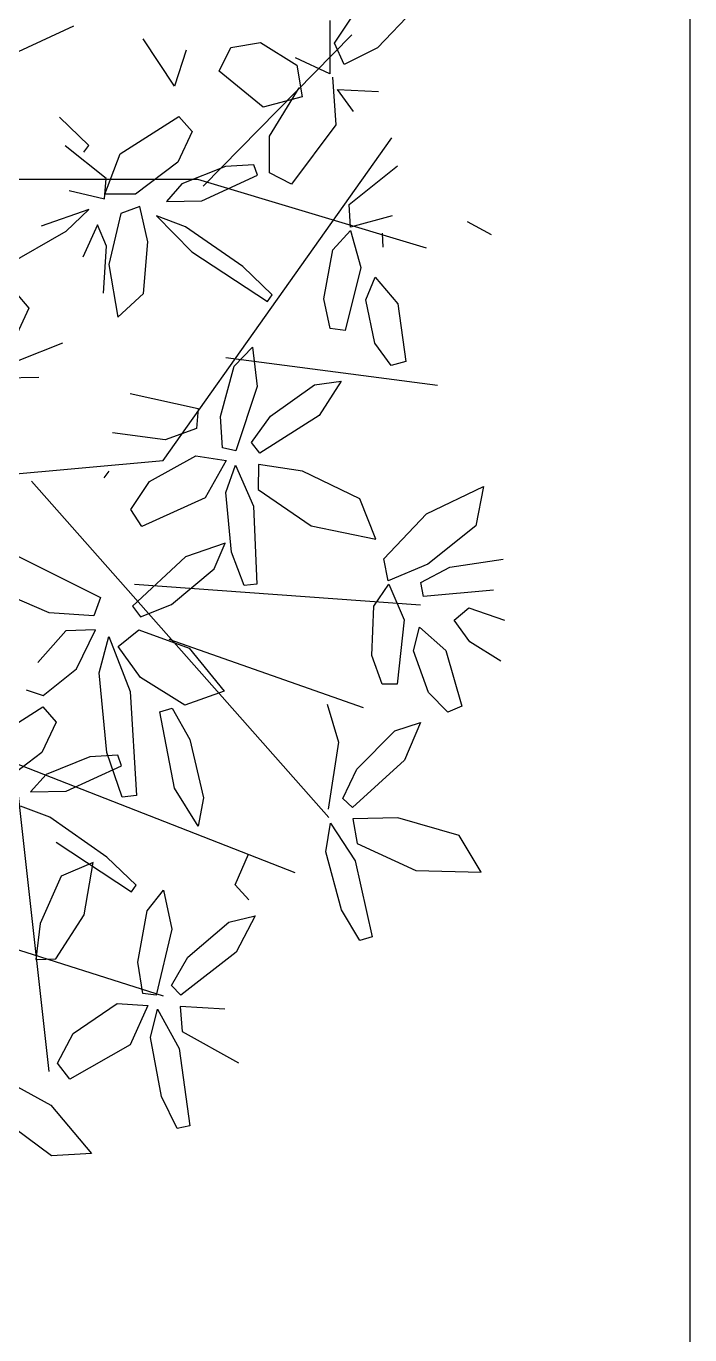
# Model space of a CAD drawing. Extents: x 8365 to 8547, y -347 to -272.
# Drawn here: x 8520.969 to 8521.51, y -316.371 to -315.304 of the extents above; entities that cross this region are included whole.
import ezdxf

# ---------------------------------------------------------------- set-up
doc = ezdxf.new("R2010")
doc.units = 0
doc.layers.get('0').update_dxf_attribs({"linetype": 'CONTINUOUS'})
doc.layers.add('1', color=7, linetype='CONTINUOUS')

msp = doc.modelspace()

# ---------------------------------------------------------------- linework, layer by layer
at = {"color": 64}
for p, q in [((8521.2206, -315.3181), (8521.2446, -315.2819)), ((8521.2853, -315.291), (8521.2558, -315.3219)), ((8520.963, -315.3249), (8521.0083, -315.3041)), ((8521.1361, -315.3217), (8521.1604, -315.3176)), ((8520.9528, -315.4995), (8521.002, -315.4714)), ((8520.9608, -315.5215), (8520.9716, -315.534)), ((8520.9716, -315.534), (8520.96, -315.5588)), ((8520.9989, -315.5624), (8520.9633, -315.5766)), ((8520.9507, -315.5908), (8520.9796, -315.5903))]:
    msp.add_line(p, q, dxfattribs=at)
at = {"color": 66}
for p, q in [((8521.2169, -315.2996), (8521.2168, -315.343)), ((8521.0902, -315.353), (8521.0648, -315.3146)), ((8521.1604, -315.3176), (8521.19, -315.3361)), ((8521.2285, -315.3356), (8521.2206, -315.3181)), ((8521.0997, -315.3239), (8521.0902, -315.353)), ((8521.1267, -315.3409), (8521.1361, -315.3217)), ((8521.2168, -315.343), (8521.1889, -315.33)), ((8521.2558, -315.3219), (8521.2285, -315.3356)), ((8521.1625, -315.3702), (8521.1267, -315.3409)), ((8521.19, -315.3361), (8521.1942, -315.3619)), ((8521.2189, -315.3459), (8521.2217, -315.3845)), ((8521.1942, -315.3619), (8521.1625, -315.3702)), ((8521.1677, -315.3938), (8521.1918, -315.3545)), ((8521.2362, -315.3739), (8521.2231, -315.3558)), ((8521.2231, -315.3558), (8521.2566, -315.3574)), ((8521.0203, -315.4014), (8520.9964, -315.3785)), ((8521.046, -315.4083), (8521.0937, -315.3778)), ((8521.0937, -315.3778), (8521.1045, -315.3902)), ((8521.1045, -315.3902), (8521.0929, -315.415)), ((8521.1676, -315.4238), (8521.1677, -315.3938)), ((8521.2217, -315.3845), (8521.1855, -315.433)), ((8521.0345, -315.4284), (8521.0012, -315.4018)), ((8521.0164, -315.4069), (8521.0203, -315.4014)), ((8521.0334, -315.441), (8521.046, -315.4083)), ((8521.0929, -315.415), (8521.0584, -315.4412)), ((8521.1318, -315.4186), (8521.0962, -315.4328)), ((8521.1125, -315.4465), (8521.1578, -315.4257)), ((8521.1548, -315.4171), (8521.1318, -315.4186)), ((8521.1578, -315.4257), (8521.1548, -315.4171)), ((8521.1855, -315.433), (8521.1676, -315.4238)), ((8521.2326, -315.4496), (8521.2721, -315.418)), ((8521.0332, -315.4449), (8521.0345, -315.4284)), ((8521.0962, -315.4328), (8521.0836, -315.447)), ((8521.0043, -315.4382), (8521.0332, -315.4449)), ((8521.0584, -315.4412), (8521.0334, -315.441)), ((8521.0836, -315.447), (8521.1125, -315.4465)), ((8521.0204, -315.4537), (8520.9815, -315.4672)), ((8521.002, -315.4714), (8521.0204, -315.4537)), ((8521.0466, -315.457), (8521.0368, -315.4985)), ((8521.062, -315.4511), (8521.0466, -315.457)), ((8521.0684, -315.48), (8521.062, -315.4511)), ((8521.2337, -315.4679), (8521.2326, -315.4496)), ((8521.0276, -315.4661), (8521.0155, -315.4924)), ((8521.0349, -315.4836), (8521.0276, -315.4661)), ((8521.0993, -315.4678), (8521.0755, -315.4588)), ((8521.0755, -315.4588), (8521.1044, -315.4881)), ((8521.1459, -315.5001), (8521.0993, -315.4678)), ((8521.2675, -315.4588), (8521.2337, -315.4679)), ((8521.3287, -315.4633), (8521.3484, -315.4739)), ((8521.065, -315.522), (8521.0684, -315.48)), ((8521.2193, -315.4865), (8521.2337, -315.4707)), ((8521.2337, -315.4707), (8521.242, -315.501)), ((8521.2604, -315.4844), (8521.2598, -315.4728)), ((8521.0324, -315.5218), (8521.0349, -315.4836)), ((8521.1044, -315.4881), (8521.1659, -315.5285)), ((8521.212, -315.5263), (8521.2193, -315.4865)), ((8521.0368, -315.4985), (8521.0441, -315.5413)), ((8521.1698, -315.5231), (8521.1459, -315.5001)), ((8521.242, -315.501), (8521.2293, -315.5521)), ((8521.2461, -315.5272), (8521.2538, -315.5088)), ((8521.2538, -315.5088), (8521.2723, -315.5306)), ((8521.0441, -315.5413), (8521.065, -315.522)), ((8521.1659, -315.5285), (8521.1698, -315.5231)), ((8521.2171, -315.5506), (8521.212, -315.5263)), ((8521.2535, -315.5625), (8521.2461, -315.5272)), ((8521.2293, -315.5521), (8521.2171, -315.5506)), ((8521.033, -315.6723), (8521.0369, -315.6668)), ((8520.9597, -315.7348), (8521.03, -315.7698)), ((8520.988, -315.7823), (8520.9326, -315.7585)), ((8521.03, -315.7698), (8521.0244, -315.7846)), ((8521.0244, -315.7846), (8520.988, -315.7823)), ((8521.0016, -315.797), (8520.9788, -315.8226)), ((8521.0259, -315.796), (8521.0016, -315.797)), ((8521.0103, -315.8279), (8521.0259, -315.796)), ((8521.0288, -315.8311), (8521.0367, -315.8015)), ((8520.9832, -315.8496), (8521.0103, -315.8279)), ((8521.0351, -315.896), (8521.0288, -315.8311)), ((8520.9693, -315.8449), (8520.9832, -315.8496)), ((8520.9353, -315.8893), (8520.983, -315.8588)), ((8520.983, -315.8588), (8520.9938, -315.8713)), ((8520.9938, -315.8713), (8520.9821, -315.8961)), ((8520.9821, -315.8961), (8520.9477, -315.9222)), ((8521.0211, -315.8997), (8520.9855, -315.9139)), ((8521.044, -315.8981), (8521.0211, -315.8997)), ((8521.0471, -315.9068), (8521.044, -315.8981)), ((8520.9855, -315.9139), (8520.9728, -315.9281)), ((8520.9808, -316.0353), (8520.9771, -316.0647))]:
    msp.add_line(p, q, dxfattribs=at)
at = {"color": 44}
for p, q in [((8521.1136, -315.4345), (8521.2348, -315.3114)), ((8521.081, -315.6582), (8521.2674, -315.3953)), ((8520.8246, -315.4289), (8521.1089, -315.4289)), ((8521.1089, -315.4289), (8521.2953, -315.4848)), ((8521.1322, -315.5743), (8521.3047, -315.5967)), ((8520.8945, -315.675), (8521.081, -315.6582)), ((8520.9738, -315.675), (8521.2161, -315.949)), ((8521.0577, -315.7589), (8521.2907, -315.7756)), ((8521.0856, -315.8036), (8521.2441, -315.8595)), ((8520.7594, -315.826), (8521.1882, -315.9938)), ((8520.9598, -315.9043), (8520.9877, -316.156)), ((8520.764, -315.9938), (8521.081, -316.0944))]:
    msp.add_line(p, q, dxfattribs=at)
at = {"color": 68}
for p, q in [((8521.2723, -315.5306), (8521.2787, -315.5774)), ((8521.2669, -315.5806), (8521.2535, -315.5625)), ((8521.1389, -315.5812), (8521.1538, -315.5657)), ((8521.1538, -315.5657), (8521.1577, -315.5979)), ((8521.1276, -315.6222), (8521.1389, -315.5812)), ((8521.2787, -315.5774), (8521.2669, -315.5806)), ((8521.1686, -315.622), (8521.2044, -315.5965)), ((8521.2044, -315.5965), (8521.2262, -315.5934)), ((8521.2262, -315.5934), (8521.2081, -315.6214)), ((8521.0541, -315.6035), (8521.1094, -315.6157)), ((8521.1577, -315.5979), (8521.1401, -315.6503)), ((8521.1094, -315.6157), (8521.1082, -315.6321)), ((8521.1293, -315.6479), (8521.1276, -315.6222)), ((8521.1531, -315.6435), (8521.1686, -315.622)), ((8521.2081, -315.6214), (8521.1598, -315.6522)), ((8521.0825, -315.6414), (8521.0396, -315.6356)), ((8521.1082, -315.6321), (8521.0825, -315.6414)), ((8521.1401, -315.6503), (8521.1293, -315.6479)), ((8521.1598, -315.6522), (8521.1531, -315.6435)), ((8521.0698, -315.6752), (8521.1076, -315.6542)), ((8521.1076, -315.6542), (8521.1323, -315.658)), ((8521.1323, -315.658), (8521.1151, -315.6886)), ((8521.1586, -315.6613), (8521.1584, -315.6817)), ((8521.1946, -315.6669), (8521.1586, -315.6613)), ((8521.1322, -315.6842), (8521.1399, -315.6619)), ((8521.1399, -315.6619), (8521.1545, -315.6953)), ((8521.2414, -315.6895), (8521.1946, -315.6669)), ((8521.0547, -315.6981), (8521.0698, -315.6752)), ((8521.1584, -315.6817), (8521.2017, -315.7115)), ((8521.2956, -315.7015), (8521.342, -315.6793)), ((8521.342, -315.6793), (8521.3358, -315.7113)), ((8521.1151, -315.6886), (8521.0636, -315.712)), ((8521.1366, -315.7329), (8521.1322, -315.6842)), ((8521.2542, -315.7222), (8521.2414, -315.6895)), ((8521.0636, -315.712), (8521.0547, -315.6981)), ((8521.1545, -315.6953), (8521.1573, -315.7588)), ((8521.2609, -315.7383), (8521.2956, -315.7015)), ((8521.2017, -315.7115), (8521.2542, -315.7222)), ((8521.3358, -315.7113), (8521.2967, -315.7426)), ((8521.1315, -315.7255), (8521.0991, -315.7367)), ((8521.1226, -315.7463), (8521.1315, -315.7255)), ((8521.147, -315.7601), (8521.1366, -315.7329)), ((8521.0991, -315.7367), (8521.0559, -315.7769)), ((8521.0879, -315.7754), (8521.1226, -315.7463)), ((8521.2645, -315.7563), (8521.2609, -315.7383)), ((8521.2967, -315.7426), (8521.2645, -315.7563)), ((8521.291, -315.7575), (8521.3145, -315.745)), ((8521.3145, -315.745), (8521.358, -315.7385)), ((8521.1573, -315.7588), (8521.147, -315.7601)), ((8521.2528, -315.7767), (8521.2649, -315.759)), ((8521.2649, -315.759), (8521.2773, -315.7879)), ((8521.2932, -315.7689), (8521.291, -315.7575)), ((8521.3502, -315.7637), (8521.2932, -315.7689)), ((8521.0559, -315.7769), (8521.0626, -315.7856)), ((8521.0626, -315.7856), (8521.0879, -315.7754)), ((8521.2511, -315.8171), (8521.2528, -315.7767)), ((8521.3181, -315.7882), (8521.3302, -315.7781)), ((8521.3302, -315.7781), (8521.3591, -315.7882)), ((8521.2773, -315.7879), (8521.2718, -315.8403)), ((8521.3308, -315.806), (8521.3181, -315.7882)), ((8521.0443, -315.8097), (8521.0612, -315.7961)), ((8521.0612, -315.7961), (8521.1023, -315.8111)), ((8521.285, -315.8132), (8521.29, -315.794)), ((8521.29, -315.794), (8521.3114, -315.813)), ((8521.0367, -315.8015), (8521.0541, -315.8464)), ((8521.0624, -315.835), (8521.0443, -315.8097)), ((8521.3563, -315.8217), (8521.3308, -315.806)), ((8521.1023, -315.8111), (8521.1308, -315.8462)), ((8521.2595, -315.8404), (8521.2511, -315.8171)), ((8521.2972, -315.8472), (8521.285, -315.8132)), ((8521.3114, -315.813), (8521.3243, -315.8584)), ((8521.0987, -315.8576), (8521.0624, -315.835)), ((8521.2718, -315.8403), (8521.2595, -315.8404)), ((8521.0541, -315.8464), (8521.0592, -315.931)), ((8521.1308, -315.8462), (8521.0987, -315.8576)), ((8521.313, -315.8632), (8521.2972, -315.8472)), ((8521.0784, -315.8628), (8521.0884, -315.86)), ((8521.0903, -315.9252), (8521.0784, -315.8628)), ((8521.0884, -315.86), (8521.1026, -315.8855)), ((8521.2146, -315.8566), (8521.224, -315.8876)), ((8521.3243, -315.8584), (8521.313, -315.8632)), ((8521.2697, -315.8783), (8521.2907, -315.8715)), ((8521.2907, -315.8715), (8521.2777, -315.9022)), ((8521.2389, -315.9095), (8521.2697, -315.8783)), ((8521.1026, -315.8855), (8521.1139, -315.933)), ((8521.224, -315.8876), (8521.2156, -315.9423)), ((8521.0477, -315.9325), (8521.0351, -315.896)), ((8521.2777, -315.9022), (8521.2354, -315.9408)), ((8521.0018, -315.9276), (8521.0471, -315.9068)), ((8521.2273, -315.9334), (8521.2389, -315.9095)), ((8520.9728, -315.9281), (8521.0018, -315.9276)), ((8521.1096, -315.9562), (8521.0903, -315.9252)), ((8521.0592, -315.931), (8521.0477, -315.9325)), ((8521.1139, -315.933), (8521.1096, -315.9562)), ((8521.2354, -315.9408), (8521.2273, -315.9334)), ((8520.9886, -315.9488), (8520.9647, -315.9398)), ((8521.0351, -315.9812), (8520.9886, -315.9488)), ((8521.2137, -315.9771), (8521.2174, -315.9537)), ((8521.2174, -315.9537), (8521.2376, -315.9842)), ((8521.2722, -315.9493), (8521.2357, -315.95)), ((8521.2357, -315.95), (8521.239, -315.9701)), ((8521.3222, -315.9636), (8521.2722, -315.9493)), ((8520.9937, -315.9691), (8521.0551, -316.0096)), ((8521.239, -315.9701), (8521.2868, -315.9921)), ((8521.3403, -315.9936), (8521.3222, -315.9636)), ((8521.0591, -316.0041), (8521.0351, -315.9812)), ((8521.1396, -316.004), (8521.1506, -315.9789)), ((8521.2263, -316.0243), (8521.2137, -315.9771)), ((8521.024, -315.9856), (8520.9979, -315.9968)), ((8521.0167, -316.0284), (8521.024, -315.9856)), ((8521.2376, -315.9842), (8521.2512, -316.0463)), ((8520.9979, -315.9968), (8520.9808, -316.0353)), ((8521.2868, -315.9921), (8521.3403, -315.9936)), ((8521.0551, -316.0096), (8521.0591, -316.0041)), ((8521.0679, -316.0251), (8521.0812, -316.0082)), ((8521.0812, -316.0082), (8521.0881, -316.0399)), ((8521.1508, -316.0161), (8521.1396, -316.004)), ((8520.9936, -316.0643), (8521.0167, -316.0284)), ((8521.0604, -316.0669), (8521.0679, -316.0251)), ((8521.1012, -316.0629), (8521.1344, -316.0342)), ((8521.1344, -316.0342), (8521.1559, -316.0291)), ((8521.1559, -316.0291), (8521.1405, -316.0587)), ((8521.2413, -316.0493), (8521.2263, -316.0243)), ((8521.0881, -316.0399), (8521.0754, -316.0938)), ((8521.2512, -316.0463), (8521.2413, -316.0493)), ((8520.9771, -316.0647), (8520.9936, -316.0643)), ((8521.0877, -316.0858), (8521.1012, -316.0629)), ((8521.1405, -316.0587), (8521.0953, -316.0938)), ((8521.0645, -316.0923), (8521.0604, -316.0669)), ((8521.0953, -316.0938), (8521.0877, -316.0858)), ((8521.0754, -316.0938), (8521.0645, -316.0923)), ((8521.0077, -316.125), (8521.0435, -316.1007)), ((8521.0435, -316.1007), (8521.0684, -316.1021)), ((8521.0684, -316.1021), (8521.0541, -316.1342)), ((8521.0707, -316.1282), (8521.0763, -316.1053)), ((8521.0763, -316.1053), (8521.094, -316.1372)), ((8521.1313, -316.1052), (8521.0948, -316.103)), ((8521.0948, -316.103), (8521.0966, -316.1233)), ((8520.9948, -316.1492), (8521.0077, -316.125)), ((8521.0796, -316.1763), (8521.0707, -316.1282)), ((8521.0966, -316.1233), (8521.1424, -316.149)), ((8521.0541, -316.1342), (8521.0049, -316.1622)), ((8521.094, -316.1372), (8521.1026, -316.2002)), ((8521.0049, -316.1622), (8520.9948, -316.1492)), ((8520.9451, -316.1591), (8520.9895, -316.1834)), ((8520.9895, -316.1834), (8521.0226, -316.2227)), ((8521.0925, -316.2024), (8521.0796, -316.1763)), ((8520.9901, -316.2248), (8520.9499, -316.1948)), ((8521.1026, -316.2002), (8521.0925, -316.2024)), ((8521.0226, -316.2227), (8520.9901, -316.2248))]:
    msp.add_line(p, q, dxfattribs=at)
at = {"layer": '1', "color": 1, "linetype": 'CONTINUOUS'}
msp.add_line((8521.5102, -306.2757), (8521.5102, -321.5899), dxfattribs=at)

doc.saveas('drawing.dxf')
